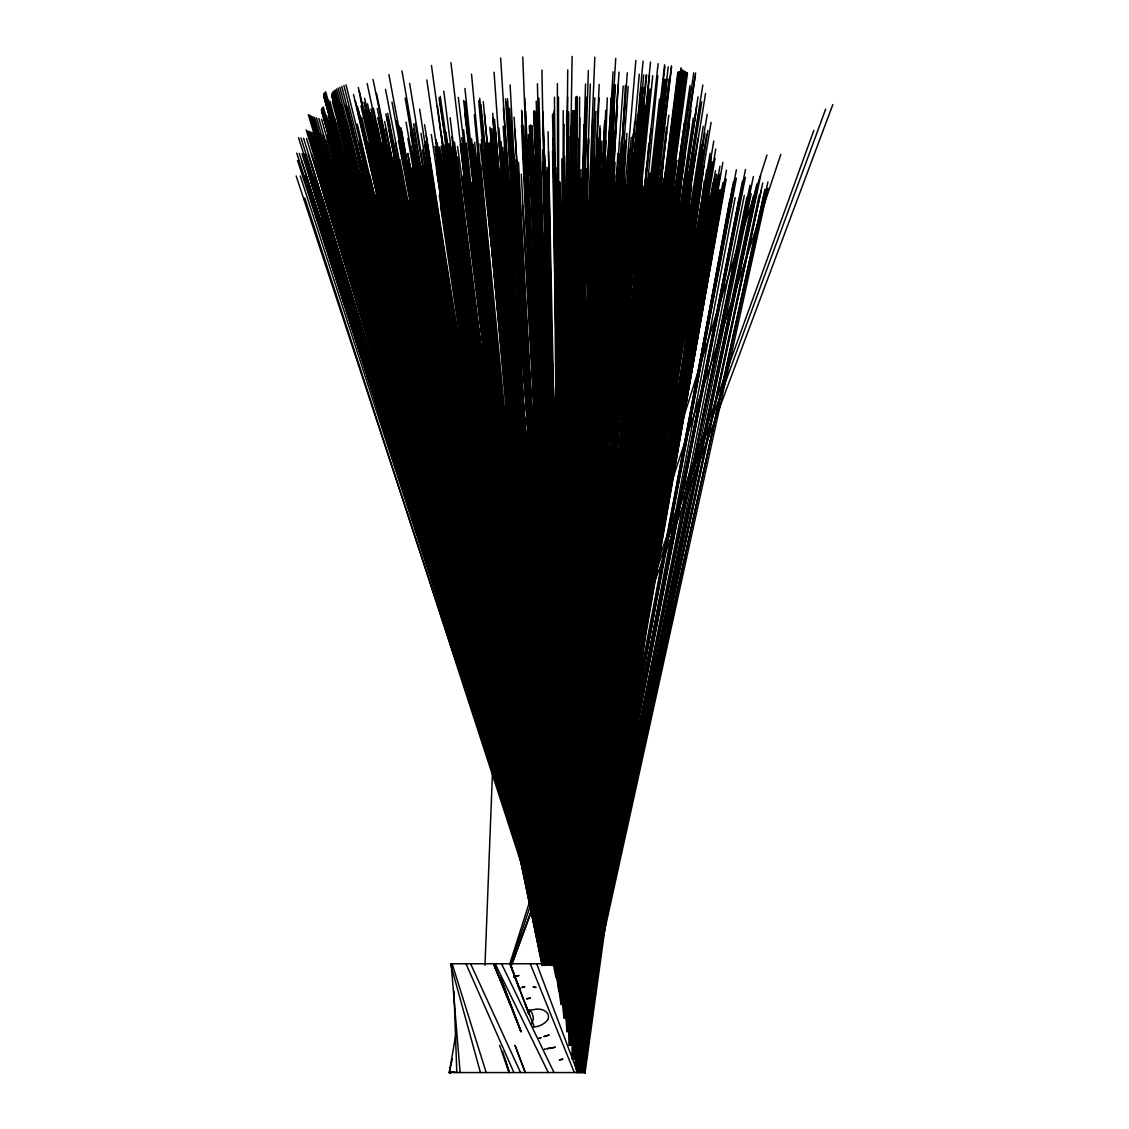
<?xml version="1.0" encoding="UTF-8"?>
<svg xmlns="http://www.w3.org/2000/svg" width="1129" height="1129" viewBox="0 0 1129 1129"><rect width="100%" height="100%" fill="white"/><g stroke="black" fill="none" stroke-linecap="round" stroke-linejoin="round"><path stroke-width="1.5" d="M568.564 113.239L564.853 964.505M570.526 977.361L570.625 126.349M561.339 964.829L563.216 110.727M562.002 964.349L564.105 124.331M568.452 1000.026L568.395 1031.751L567.294 991.248M568.452 992.984L569.835 169.83M572.008 181.755L570.582 1045.355L571.457 1011.894M575.621 97.136L573.73 1018.16L611.622 98.195M577.328 97.136L574.139 1018.16L611.001 98.11M568.508 111.7L563.879 965.027L595.929 111.418M576.397 168.221L570.964 1018.16L603.86 162.407M579.614 97.15L574.732 1018.16L607.275 97.87M561.042 965.323L567.605 97.165M561.72 964.843L567.238 110.755M568.536 1018.16L574.365 156.592M576.877 174.148L570.709 1031.751L601.672 168.771M572.629 141.958L565.954 964.067L529.021 146.544M572.883 963.771L579.869 117.684M559.024 964.547L567.732 69.984M586.106 97.193L575.861 1018.16L574.238 1013.136M568.804 981.665L578.937 148.449M570.258 1011.866L569.82 1045.355L569.326 1001.31M570.385 1001.296L581.11 178.156M571.98 1058.946L583.114 190.208M569.214 981.877L580.419 183.039M581.054 169.449L569.157 1031.751L556.032 174.176M583.086 181.36L571.345 1045.355L604.368 176.547M385.553 128.946L558.276 965.055L572.107 56.45M562.835 963.771L576.637 96.388M568.593 981.877L581.477 181.317M570.032 988.482L582.889 195.684M584.145 156.889L569.708 1004.556L554.776 162.195M584.751 162.364L569.341 1018.16L557.077 167.6M571.302 977.361L585.824 127.817M586.036 168.475L571.796 1018.16L613.047 162.421M586.699 174.134L571.5 1031.751L611.339 168.433M564.077 963.87L579.135 138.077M583.256 156.945L567.52 965.323L583.481 158.568M567.365 974.115L567.478 968.837M588.477 137.978L569.905 989.202L588.703 139.643M573.715 963.771L592.64 119.208M563.879 964.364L583.975 124.599M593.417 181.021L572.121 1045.355L614.656 175.828M589.832 192.607L569.891 988.524L565.135 199.777M591.54 169.11L569.933 1031.751L566.659 174.162M571.542 1008.38L593.261 177.324M595.11 189.362L572.756 1058.946L612.172 185.184M586.078 97.503L561.917 965.351L518.507 162.308M593.529 157.213L570.568 1004.556L642.838 88.062L570.893 1004.556L613.245 84.873M595.279 168.785L572.629 1018.16L622.234 162.407M596.253 174.12L572.29 1031.751L625.395 85.395M560.774 964.067L585.528 83.927M594.447 162.378L570.145 1018.16L566.829 167.911M559.829 964.561L588.378 70.435M590.312 84.068L561.212 964.081L306.171 129.906M600.134 129.172L572.093 977.361L600.445 130.865M569.679 964.787L596.959 171.749M569.101 982.399L569.284 977.121M597.34 173.386L569.708 964.773L457.57 146.516M574.548 963.771L604.834 120.662M603.408 180.654L572.897 1045.355L624.182 175.178M578.74 1041.954L581.491 963.771M562.496 965.366L594.856 97.814M567.125 965.21L597.763 152.203M569.637 988.948L569.962 980.127M570.554 964.265L599.541 186.892M569.764 987.776L570.427 970.178M600.515 174.939L570.639 964.9L617.888 170.606M605.525 174.12L573.095 1031.751L629.474 167.84M606.061 188.585L573.532 1058.946L623.617 174.064M484.99 965.182L514.923 194.23M558.403 965.055L594.814 57.156M565.107 964.039L598.991 137.837M569.891 988.242L603.705 162.901M570.625 988.722L604.805 152.697M561.776 964.095L599.16 84.421M562.948 965.38L599.047 97.969M565.093 964.533L600.035 125.813M566.589 965.295L600.84 152.98M566.631 964.025L601.884 140.97M569.905 988.722L604.707 150.976M570.681 989.202L605.85 140.786M612.116 98.251L573.476 1018.16L631.026 162.435M575.226 1065.508L613.739 197.335M612.934 180.315L573.673 1045.355L633.313 174.529M568.381 964.9L605.991 167.967M568.31 965.366L607.077 155.957M615.263 84.957L571.387 1004.556L643.093 87.78M572.869 977.361L613.555 130.414M572.953 1006.151L611.96 194.696M614.585 174.12L573.913 1031.751L638.068 167.572M563.766 964.589L604.608 122.299M563.639 965.055L605.751 110.247M571.81 999.123L614.007 132.149M572.431 1002.637L612.44 192.988M616.208 187.851L574.308 1058.946L632.917 182.94M618.057 85.056L572.121 1004.556L641.018 87.258M566.01 964.462L609.561 125.658M570.455 987.734L571.02 977.178M571.683 964.843L613.936 174.261M570.286 988.228L571.246 970.615M571.528 965.323L615.065 162.322M622.023 179.991L574.463 1045.355L641.935 173.922M624.478 196.164L575.889 1069.036L637.151 192.142M565.333 964.956L614.43 112.364M571.203 995.764L619.976 153.699M625.593 187.202L575.084 1058.946L641.949 181.952M560.421 964.547L613.061 71.748M570.837 964.364L616.66 182.602M571.359 990.966L621.218 141.817M562.157 964.067L614.995 85.409M569.27 965.337L617.888 153.304M615.757 58.383L559.038 965.041L635.867 60.387M570.808 995.298L623.194 163.564M572.869 990.966L625.565 145.189M573.673 977.361L626.948 133.349M562.228 965.041L617.521 106.084M570.752 992.25L624.45 151.653M630.786 179.68L575.254 1045.355L650.078 173.344M560.944 964.561L619.045 72.129M632.268 174.064L575.55 1031.751L654.665 166.979M634.173 195.091L576.467 1072.55L646.508 190.73M569.157 964.095L625.029 140.208M634.569 186.539L575.861 1058.946L650.191 181.049M562.665 964.081L623.194 86.016M564.345 965.38L625.156 99.691M573.828 963.968L629.403 196.996M639.24 179.384L576.058 1045.355L657.882 172.793M561.423 964.575L627.315 72.792M563.216 964.11L628.176 86.368M573.461 964.589L630.786 184.987M571.81 999.292L634.089 154.602M572.107 990.966L635.514 142.748M567.675 965.394L629.77 149.31M571.937 1002.75L572.474 995.736M574.859 964.124L632.875 198.436M643.036 185.904L576.637 1058.946L657.995 180.16M643.036 194.103L577.258 1072.55L654.806 189.432M567.294 964.18L631.252 137.272M571.895 997.923L572.713 987.395M574.463 964.561L634.286 186.44M574.463 977.361L639.212 134.506M569.778 965.041L634.173 152.344M565.996 964.18L633.2 133.631M571.81 994.861L572.798 982.555M574.238 964.985L638.464 174.233M571.796 997.076L573.8 972.464M574.379 965.436L639.748 164.128M647.439 179.088L576.848 1045.355L665.362 172.257M634.766 121.607L565.417 964.618L495.546 131.303M566.843 964.97L637.589 114.396M643.671 74.895L568.042 990.966L665.574 79.51M571.26 995.312L572.855 975.978M639.903 162.294L573.715 965.436L684.894 157.086M571.415 995.778L641.201 152.232M574.717 1031.751L646.423 167.29M578.556 1021.562L579.262 1013.066M579.685 1007.957L583.34 963.771M651.151 193.2L578.034 1072.55L662.3 188.247M524.251 1001.649L528.513 1013.546M646.084 75.036L568.635 990.966L666.703 79.284M572.163 964.533L637.998 179.215M651.038 185.325L577.427 1058.946L665.277 179.313M571.613 964.985L639.536 167.177M561.296 964.618L639.282 74.232M649.485 75.22L569.524 990.966L666.519 78.536M565.714 965.464L642.33 101.285M570.822 964.11L643.869 142.113M648.822 143.623L572.29 1002.806L576.354 967.779M655.512 178.749L577.653 1045.355L672.545 171.735M658.8 192.311L578.824 1072.55L669.06 187.16M559.702 965.069L643.078 61.093M564.161 964.646L642.853 117.134M572.29 1001.465L572.939 994.451M575.691 964.603L647.467 185.227M658.687 184.761L578.217 1058.946L672.108 178.523M563.413 965.083L644.701 105.124M657.784 75.826L571.246 990.966L568.395 980.776M571.754 1000.153L572.911 987.861M575.042 965.041L649.02 173.245M575.155 964.166L647.679 193.581M561.734 964.646L646.677 75.107M574.52 964.589L649.33 181.529M564.006 964.222L649.881 88.951M570.173 964.632L650.996 129.285M572.318 1002.383L575.24 972.591M575.931 965.577L654.368 164.636M663.217 178.481L578.471 1045.355L679.559 171.185M665.941 191.45L579.6 1072.55L675.354 186.102M571.768 1001.056L575.07 967.751M575.423 964.251L656.034 152.754M662.511 166.739L576.383 1031.751L574.28 110.727M666.025 184.196L579.008 1058.946L678.557 177.775M560.125 965.083L650.53 62.01M652.731 75.742L562.369 964.66L497.776 190.942M572.544 1001.945L574.153 986.167M576.298 965.112L657.022 174.219M573.038 1002.806L659.675 156.239M571.895 1000.619L574.068 979.577M575.522 965.549L658.701 162.294M573.631 990.966L661.453 144.427M672.616 190.66L580.391 1072.55L681.126 185.1M664.896 79.679L567.661 990.966L552.547 150.651M579.05 963.884L659.548 208.456M673.039 183.674L579.798 1058.946L684.682 177.041M571.062 965.21L658.263 159.711M577.836 964.392L660.352 195.613M658.122 63.704L559.603 965.112L454.775 194.033M664.91 66.583L565.192 977.361L680.589 72.919M566.716 963.884L661.142 104.136M570.328 963.856L660.183 147.659M575.254 963.912L662.85 157.862M575.296 1004.231L574.153 1014.745L578.683 988.651M579.699 963.954L662.243 208.992M568.804 965.605L659.985 143.962M573.673 964.773L661.495 174.713M574.04 1008.141L575.014 999.377M578.909 964.335L664.035 196.94M678.91 189.898L581.167 1072.55L686.446 184.168M519.58 989.018L520.568 988.27L519.552 989.484L510.11 963.771L524.152 1001.508M561.96 965.112L659.534 99.042M668.199 66.879L565.883 977.361L683.2 72.863M568 964.265L662.017 131.91M572.742 965.168L663.415 162.647M573.052 1004.147L576.227 976.119M577.611 963.856L667.874 165.074M679.912 183.11L580.588 1058.946L690.482 176.336M565.206 964.321L665.644 91.209M671.515 66.978L566.913 977.361L687.476 73.018M571.175 964.858L666.689 131.938M576.75 964.265L669.709 153.219M664.614 64.776L559.998 965.097L425.534 232.193M576.496 964.476L666.209 189.489M684.88 189.15L581.957 1072.55L691.414 183.265M668.156 177.394L575.55 964.858L542.767 111.461M573.278 1008.606L574.506 998.107M578.415 964.858L670.231 184.337M562.623 964.702L668.918 78.903M566.814 964.279L666.505 127.252M573.052 1002.002L574.096 993.252M672.094 172.356L577.441 965.239L703.903 165.85M572.897 1009.001L575.409 988.002M578.119 965.253L672.531 174.219M686.404 182.602L581.393 1058.946L696.071 175.602M668.82 115.243L565.671 964.745L696.748 105.957M572.685 1002.411L575.014 983.147M577.342 963.898L674.422 162.308M690.525 188.444L582.747 1072.55L696.028 182.418M671.529 65.792L560.676 965.112L681.958 69.236M570.131 965.337L673.604 119.378M680.97 67.825L568.945 977.361L345.996 84.788M686.234 170.705L579.276 1045.355L576.03 982.047M510.689 142.494L564.754 977.361L677.809 72.284M576.623 964.039L676.963 160.657M579.84 964.166L674.239 203.7M564.754 977.361L678.36 72.609M678.769 71.847L565.192 977.361L680.18 72.679M679.319 72.185L565.192 977.361L679.898 72.524M680.801 71.494L565.883 977.361L682.565 72.51M578.852 964.519L676.257 191.577M573.264 1009.425L577.709 974.482M579.036 963.997L680.321 165.497M574.125 1013.489L575.226 1004.739M580.278 964.519L676.934 195.105M695.958 187.696L583.524 1072.55L700.347 181.586M681.281 71.79L565.883 977.361L681.888 72.129M683.059 70.52L566.913 977.361L686.742 72.637M683.355 70.732L566.913 977.361L686.009 72.256M572.855 1004.556L577.131 971.363M578.034 964.378L682.339 153.657M573.631 1008.62L574.52 1001.635M678.91 183.067L579.205 964.9L711.072 157.312M565.46 964.392L678.783 94.61M683.751 71L566.913 977.361L685.331 71.903M684.202 71.268L566.913 977.361L684.738 71.579M575.522 964.533L682.353 147.927M701.053 187.033L584.314 1072.55L704.383 180.739M564.415 964.759L678.204 108.864M581.872 964.208L683.017 204.123M563.667 964.787L682.96 81.824M570.455 965.45L684.428 122.652M703.028 142.776L574.859 965.196L682.537 169.209M573.913 1009.058L576.721 988.087M579.77 965.394L686.107 174.219M575.155 1018.358L575.861 1013.122M582.014 967.666L685.049 205.534M701.335 174.939L582.183 1058.946L575.776 995.778M563.089 965.14L681.112 96.925M572.262 965.394L683.017 153.361M572.897 1007.675L576.002 984.968M578.852 964.011L688.196 162.322M574.153 1012.149L575.818 999.913M580.588 964.956L687.124 183.674M577.907 964.674L685.557 184.225M573.32 1009.072L575.254 995.115M579.36 965.464L689.226 171.693M575.592 1021.928L577.766 1006.221M580.913 983.528L688.761 206.72M708.151 179.977L585.09 1072.55L449.271 1072.55L455.721 1035.152M695.605 73.046L568.945 977.361L534.553 122.765M576.651 965.013L687.871 172.074M574.068 1009.425L578.471 977.996M580.419 964.025L691.992 165.878M569.933 964.039L686.686 136.524M578.288 971.377L573.574 1004.556L572.008 999.504M579.276 964.392L694.194 154.066M581.012 964.448L689.325 199.043M563.47 964.787L689.988 85.479M568.508 964.476L689.48 124.472M569.355 964.039L690.962 110.332M576.213 964.702L692.726 151.371M579.784 964.773L691.625 186.864M690.652 87.879L561.466 965.154L693.756 72.806M567.266 964.491L693.319 117.938M569.087 964.152L695.732 113.958M574.83 965.168L697.948 138.839M574.111 1014.322L577.723 989.921M581.336 965.521L698.484 174.205M576.58 1008.352L575.282 1017.074L575.861 1020.545L575.141 1017.088M581.999 971.702L697.101 193.426M561.014 965.168L695.041 76.391M573.476 1009.439L576.877 986.788M580.278 964.124L700.756 162.308M574.336 1013.997L575.381 1007.026M581.661 965.224L699.359 181.374M581.999 973.198L697.807 201.047M580.278 964.476L701.01 166.146M575.042 1013.997L576.891 1001.804M581.901 968.71L701.01 183.124M576.27 1021.985L577.596 1013.263M579.727 999.32L701.01 204.194M574.068 1010.85L575.945 998.657M581.04 965.549L703.325 171.156M564.161 964.815L698.061 96.882M566.8 964.491L700.121 105.477M567.534 964.476L701.744 101.836M575.903 965.21L700.615 162.068M578.881 964.942L701.151 178.057M575.296 1018.922L576.369 1011.951M580.955 982.357L703.325 192.071M572.967 965.563L701.617 145.091M570.216 964.166L703.226 126.42M574.605 963.926L703.55 149.903M580.574 964.716L706.74 169.844M582.112 964.589L703.819 193.186M562.524 965.182L702.845 85.028M571.613 964.251L704.891 132.968M706.486 180.95L580.616 965.069L719.921 166.273M574.971 1014.364L578.881 990.006M581.11 976.091L709.76 174.191M565.135 964.872L705.54 93.524M572.939 963.94L706.641 134.577M573.532 963.898L707.911 130.442M568.536 964.575L707.191 114.354M573.984 1011.203L577.949 986.845M581.633 964.237L712.216 162.322M580.856 983.839L709.322 195.896M576.016 1020.658L577.738 1010.215M579.727 998.036L711.707 192.17M571.26 964.237L711.115 122.398M576.072 965.366L710.085 153.276M578.697 965.027L711.637 161.405M575.24 1019.261L578.104 1001.875M580.969 984.474L713.02 182.644M579.346 965.055L711.764 170.394M574.435 1014.364L577.046 998.699M581.999 969.134L715.518 170.677M575.197 1015.818L576.072 1010.61M580.983 981.073L714.191 180.118M574.661 964.039L713.796 141.04M582.014 968.315L713.472 186.581M577.032 965.45L715.715 149.042M577.667 965.493L715.08 158.116M582.282 964.942L716.308 178.678M576.947 1027.362L717.903 201.837M580.983 965.097L716.548 174.275M582.084 970.079L718.679 174.685M575.226 1017.864L580.01 990.091M580.602 986.619L720.246 174.176M580.8 976.5L722.885 162.322M580.772 985.815L718.975 189.601M576.369 1020.785L576.975 1017.314M579.685 1001.691L720.5 189.686M577.131 1027.39L721.643 200.623M575.861 1021.039L578.937 1003.667M579.854 998.459L723.788 182.178M576.213 1025.979L578.655 1012.092M579.883 1005.149L723.506 191.126M580.772 984.079L722.941 182.686M575.296 1014.421L577.469 1002.284M580.885 983.218L726.483 170.225M575.296 1021.053L577.159 1010.638M579.657 996.752L726.187 179.074M729.786 200.073L577.512 1030.918L578.133 1034.446L744.279 195.486M576.411 1022.86L733.511 181.755M576.199 1027.785L577.483 1020.856M579.741 1008.733L732.608 187.922M576.848 1027.799L733.497 190.208M575.141 1019.642L578.429 1002.326M579.741 995.411L736.376 169.83M576.185 1021.124L577.836 1012.473M579.798 1002.086L736.376 178.156M577.399 1032.71L735.148 197.674M577.85 1034.474L739.128 198.605M576.227 1028.082L742.43 181.36M577.117 1027.856L577.794 1024.398M578.471 1020.941L742.134 186.454M577.399 1029.563L742.317 189.362M575.564 1021.392L579.008 1004.104M579.699 1000.647L745.493 169.449M576.354 1024.61L578.415 1014.223M579.798 1007.308L745.38 177.309M578.725 1034.573L746.848 197.335M577.625 1029.592L750.037 185.184M577.526 1033.049L750.15 188.585M578.528 1036.295L751.152 193.694M578.485 1039.767L753.466 196.164M576.411 1028.11L753.396 176.547M577.328 1034.785L756.839 184.013M578.584 1039.753L756.642 192.142M577.935 1034.799L757.206 187.851M454.479 1071.929L449.271 1072.55L454.521 1071.943L449.271 1072.55L454.465 1071.943L449.271 1072.55L452.277 1058.946M578.867 1041.517L759.196 195.105M578.895 1041.545L761.144 190.716M577.159 1028.138L760.621 175.828M578.048 1034.856L762.738 182.94M764.869 189.432L579.558 1041.559L764.22 194.103M579.798 1043.309L767.974 188.247M578.74 1034.884L767.946 181.952M582.042 970.573L583.919 963.771L450.556 963.771L480.432 1072.55M509.8 963.912L766.972 155.012M510.901 964.025L780.831 154.419M511.635 965.097L813.854 130.371M825.666 109.118L511.931 963.771L832.807 104.588M547.819 1019.558C550.938 1012.967 542.964 1008.493 537.235 1009.157M547.748 1019.727C544.714 1024.116 538.618 1026.868 533.424 1027.023M531.688 1023.989L533.198 1019.727A8.27 5.617 -90 0 0 533.213 1016.58L531.688 1012.332L529.134 1009.947M530.108 1010.314L528.414 1013.249M530.193 1010.257L536.374 1009.128M533.382 1026.684L534.073 1026.233L524.745 1002.637L529.572 1014.886M550.839 1048.164L555.341 1047.176L550.811 1048.065M449.271 1072.55L454.493 1071.971M528.838 1013.969L529.43 1014.534L524.604 1002.072M495.179 963.771L548.285 1072.55M501.544 963.771L554.029 1072.55M470.595 963.771L520.554 1072.55M465.995 963.771L513.921 1072.55M510.618 1004.556L505.453 990.966L521.076 1031.751L493.599 963.771L504.988 990.966M499.385 977.361L493.613 963.771L510.421 1004.556L504.945 990.966M530.263 963.771L574.336 1072.55M525.422 1072.55L515.007 1045.355L525.154 1072.55M519.707 989.3L524.519 1001.875M511.197 1006.066L521.076 1031.751L500.415 977.361L505.496 990.966L503.266 984.925M536.698 963.771L577.653 1072.55M499.597 1045.355L509.038 1072.55M296.193 176.025L556.103 964.773L398.495 140.744M576.51 1026.727L578.175 1031.751L576.213 980.72M304.788 198.012L554.325 964.97M578.838 1040.331L580.475 1045.355L575.945 994.494M296.729 153.135L558.559 964.519M297.52 160.459L558.022 964.547M300.286 175.997L555.863 964.632L494.474 126.801M504.917 1058.946L509.306 1072.55L502.603 1051.395M299.241 153.389L558.22 964.42M305.592 182.376L556.103 964.618M301.556 160.459L557.768 964.448M304.647 176.025L555.68 964.646L489.93 127.168M310.306 197.674L554.226 964.787M298.522 137.682L560.379 964.237M301.951 153.699L557.895 964.335L443.895 144.554M300.977 137.964L560.069 964.18M304.943 153.967L557.613 964.364L388.588 237.203M305.846 160.516L557.543 964.349M311.054 182.079L555.976 964.448L386.104 232.884M309.247 175.997L555.482 964.505L385.638 194.019M452.15 963.771L486.176 1072.55M303.616 138.288L559.786 964.194M316.162 197.377L554.156 964.589M321.582 218.631L553.464 964.646L405.156 98.054M580.687 1052.214L582.79 1058.946L575.846 1008.352M306.538 138.585L559.476 964.124L557.387 83.532M310.39 160.516L557.317 964.237L394.67 216.415M308.189 154.25L557.303 964.265M321.836 202.98L555.073 964.491M316.854 181.825L555.877 964.307L396.731 193.553M314.144 175.983L555.285 964.378M308.09 130.95L560.478 964.081M309.727 138.881L559.165 964.067M311.731 154.532L557.006 964.18L408.881 177.719M309.374 131.458L560.097 964.025M315.231 160.53L557.105 964.138L404.111 196.248M322.231 197.053L554.099 964.406M328.313 217.996L553.535 964.392M308.358 114.608L562.821 963.94M310.912 131.994L559.744 964.053L504.254 196.347M319.366 175.969L555.129 964.237L490.438 140.772M310.136 115.68L562.186 963.926M309.191 115.116L562.524 963.968M313.199 139.192L558.869 963.997M315.626 154.842L556.724 964.095M322.866 181.515L555.778 964.138L394.035 212.421M328.525 202.373L555.087 964.265M311.364 116.216L561.861 963.94M312.705 132.559L559.377 963.997M312.832 116.767L561.522 963.912L553.252 137.964M314.779 133.123L559.01 963.954M320.368 160.544L556.907 964.025M328.581 196.7L554.085 964.208M317.009 139.516L558.573 963.926L406.482 234.761M319.888 155.167L556.47 964.011L504.734 139.742M324.94 175.955L554.974 964.11M335.426 217.389L553.704 964.321L413.454 150.778M314.539 117.331L561.663 965.563M317.178 133.744L558.672 963.983L537.418 83.8M316.543 117.924L560.831 963.898M329.16 181.204L555.708 963.983L436.288 154.363M335.581 201.795L555.143 964.053L344.472 222.046M344.768 237.683L553.887 964.166M583.143 1065.776L585.09 1072.55L575.762 1009.735M319.959 134.393L558.319 963.926L321.186 139.869M325.886 160.544L556.724 963.926M324.587 155.52L556.216 963.926M318.872 118.545L560.958 965.549M330.938 175.941L554.861 963.968M335.285 196.361L554.085 964.011M321.567 119.208L560.591 965.521L324.376 113.958M323.176 135.043L558.446 965.577L440.183 176.505M342.708 216.726L553.845 964.053M322.612 107.608L563.766 965.535M321.977 108.342L563.399 965.507M321.624 109.047L563.046 965.521M321.469 109.781L562.665 965.493M321.511 110.543L562.298 965.521L510.407 160.135M321.793 111.334L561.903 965.493M325.815 140.222L558.022 963.884M335.793 180.88L556.131 965.521L335.553 156.225M323.275 106.959L564.105 965.507L323.656 94.709M323.148 113.055L561.113 965.493L332.476 102.16M322.315 112.166L561.522 965.521M331.799 160.558L557.02 965.521M329.753 155.844L556.47 965.535M324.7 119.872L560.224 965.493L492.865 165.497M326.916 135.748L558.107 965.535L330.896 140.575M342.807 201.174L555.68 965.521L478.71 100.791M352.488 236.751L554.621 965.521L342.341 195.994M324.291 93.255L564.853 965.464M323.882 93.975L564.542 965.478M323.628 95.471L563.893 965.464L335.2 89.925M323.84 96.275L563.54 965.478L333.958 90.913M326.013 114.946L560.309 965.493L340.789 104.884M337.43 175.955L555.256 965.535M325.716 91.844L565.417 965.464L341.777 86.397M567.294 972.267L568.691 977.361L567.393 972.238M324.997 92.507L565.149 965.478M324.291 97.122L563.188 965.464L332.928 91.971M328.341 120.591L559.871 965.464L347.478 106.648M352.149 221.157L555.793 965.493M326.196 98.915L562.425 965.464M328.158 116.019L559.899 965.478L345.643 105.434M331.305 136.524L557.782 965.493M338.22 160.586L556.865 965.408M350.272 216.062L554.466 965.493M327.735 99.916L562.03 965.464L331.785 95.542M329.781 100.975L561.621 965.45L512.467 158.441M332.618 121.367L559.504 965.436L477.877 158.921M330.966 117.19L559.476 965.408L476.763 160.572M336.597 140.97L557.938 965.38M350.315 200.539L555.764 965.295M336.498 137.371L557.458 965.38L468.352 169.167M344.387 175.926L555.186 965.394M331.813 94.257L562.51 965.436M334.65 118.46L559.081 965.408M342.087 156.635L556.089 965.38L359.29 91.393M349.849 195.642L554.664 965.323L358.189 215.385M332.251 93.058L562.919 965.436M332.251 96.953L561.663 965.45L504.494 165.878M345.079 160.572L556.738 965.309M360.207 220.268L556.004 965.196L349.538 157.086M337.698 122.214L559.151 965.408M350.23 180.217L556.103 965.337M336.597 88.979L564.401 965.436M335.482 100.312L560.76 965.422L336.033 103.431M339.561 119.928L558.714 965.394M342.708 138.274L557.698 965.323L355.339 100.721M338.192 88.09L564.74 965.422M358.175 199.889L555.92 965.239L501.869 153.558M352.05 175.912L555.143 965.14L358.994 112.971M339.914 87.229L565.064 965.408M339.053 102.485L560.309 965.408M371.427 239.546L556.823 965.013L398.72 125.587M357.879 195.275L554.776 965.126M567.111 972.238L567.986 975.654M343.78 123.132L558.799 965.337L440.818 193.496M368.802 234.86L555.285 965.069M343.922 85.55L566.532 968.823M352.657 160.586L556.639 965.196L361.012 160.6M346.434 121.706L558.361 965.351L524.759 97.828M350.371 141.845L557.486 965.267M368.379 219.336L556.244 964.9L492.738 113.281M366.445 214.679L554.889 964.956L366.346 194.865M350.427 139.319L556.964 965.239M366.389 199.212L556.061 965.013M360.504 175.912L555.186 964.999M351.345 124.176L558.488 965.323L387.656 113.267M379.796 238.374L557.176 964.632L494.065 72.214M377.284 233.886L555.637 964.716M358.147 157.552L555.891 965.126L384.636 121.495M358.839 142.325L557.289 965.14L369 142.875M376.818 218.391L556.555 964.801L380.925 160.614M366.558 179.483L556.174 965.013M375.167 213.96L555.172 964.688L375.59 194.456M357.23 124.091L558.093 965.267M360.504 140.575L556.837 965.14M375.04 198.521L556.23 964.787L375.717 179.088M358.034 109.019L559.448 965.351L415.853 233.491M361.238 125.432L558.192 965.196M369.973 175.912L555.313 964.872M353.476 94.413L557.02 965.366L367.504 103.854M370.368 160.614L556.541 964.886M368.463 158.102L555.905 964.942M360.97 105.872L558.234 965.337L524.152 152.33M385.596 217.417L556.851 964.491M357.427 106.281L554.607 965.196L442.145 181.755M384.41 213.212L555.524 964.406M366.121 111.531L559.561 965.337L463.271 175.644M358.302 87.497L556.583 965.337L360.349 98.011M362.578 125.065L552.801 965.055M384.199 197.801L556.47 964.547L385.666 178.678M361.689 117.331L552.293 965.013L373.417 108.243M369 110.346L558.968 965.323M366.586 118.87L555.905 965.168M364.145 110.063L554.268 965.154M365.302 136.313L550.458 964.872M397.408 235.989L558.036 964.11M375.336 142.268L556.879 964.97M380.671 175.898L555.496 964.603M367.856 146.572L548.115 964.589M370.947 108.934L558.361 965.309M395.249 231.854L556.484 964.011M364.625 98.294L554.367 965.168M370.749 131.289L553.647 964.942M363.933 102.4L553.859 965.14L376.564 93.425M367.165 121.283L551.996 964.956L445.955 132.008M375.816 127.111L558.022 965.154L428.004 209.811M368.11 116.061L552.9 963.771M367.207 127.45L550.133 964.745M381.503 158.766L556.075 964.773M371.78 116.231L554.946 965.14L474.307 114.89M374.419 143.496L551.46 964.787M370.199 131.5L549.767 964.787M561.847 963.771L585.09 1072.55L575.621 1009.876M381.856 143.538L557.161 964.956M376.705 123.597L556.78 965.097L450.951 62.688M367.151 83.49L555.849 965.309L388.912 74.655M375.844 154.871L549.16 964.575M375.491 165.271L546.704 964.406M372.09 155.153L545.999 964.42M374.56 173.951L544.136 964.251M393.767 197.039L556.738 964.321M375.604 128.41L552.787 964.886M370.002 112.477L551.771 964.956M377.269 108.525L557.853 965.295M377.255 139.77L550.557 964.66M377.312 150.115L548.214 964.462M375.237 140.024L547.72 964.491M377.114 158.737L545.801 964.279M378.483 180.203L542.386 965.535M404.845 230.782L557.049 963.884M373.036 79.496L556.329 965.281L401.98 70.958M377.735 117.684L553.619 963.771M376.522 136.002L548.369 964.448M383.112 192.113L543.331 965.521M404.224 215.385L557.613 964.067M393.231 175.898L555.849 964.462L473.898 193.299M384.058 136.595L554.791 964.872M385.822 113.817L559.18 965.281M393.329 160.628L556.766 964.674M396.66 178.227L556.668 964.378M382.533 183.067L542.103 965.464M388.517 127.633L557.74 965.069M404.478 211.603L556.428 964.039M380.219 120.986L550.035 964.575M385.017 176.858L544.517 964.011M382.505 164.862L543.91 964.025M388.997 149.042L552.843 964.589M389.378 183.237L546.097 963.954M383.606 161.503L545.011 965.577M387.275 119.208L554.353 963.771M389.646 133.928L553.887 964.829M392.821 161.249L550.896 964.265M392.821 172.709L548.722 964.138M390.634 168.052L547.382 964.025M414.936 229.695L557.952 965.239M399.892 159.641L556.555 964.505L503.209 126.194M410.773 168.179L564.415 965.351M385.511 89.332L554.537 964.999L409.615 83.377M393.555 146.107L551.982 964.519M393.739 157.552L549.851 964.251M388.39 146.276L546.507 964.095M412.508 167.868L564.655 965.309L412.071 167.953M414.244 214.312L558.389 965.493L427.439 194.498M399.991 144.427L557.359 964.759M409.093 193.031L556.343 963.926M387.84 116.837L550.952 964.533M413.906 167.6L564.853 965.267L414.301 167.529M412.861 167.798L564.726 965.295M397.634 194.23L544.291 965.14M577.342 1031.017L578.02 1034.474M415.712 210.742L557.331 965.478L505.566 98.773M396.589 120.662L555.115 963.771M416.686 167.078L565.192 965.21M415.895 167.219L565.079 965.224M391.989 101.991L552.448 964.716M395.644 171.58L543.529 965.126M418.563 166.725L565.389 965.168L514.09 117.19M576.227 1024.059L576.933 1027.503M578.768 1037.904L585.147 1072.55L575.846 1011.626M418.379 166.753L565.347 965.182L464.781 113.323M415.246 195.402L557.811 965.563M408.627 160.643L557.091 964.462M399.483 130.865L555.849 977.361L401.204 129.172M395.348 142.635L547.664 963.912M420.044 166.457L565.573 965.14M421.554 166.175L565.756 965.097L492.724 117.571M576.397 1024.031L585.161 1072.55L576.044 1015.154M425.393 228.538L558.601 965.097M407.668 153.586L554.537 964.448M408.091 200.313L546.789 965.041M422.938 165.921L565.925 965.069M576.482 1024.017L585.161 1072.55L566.631 963.771L439.068 97.814M410.928 145.641L557.839 964.646M424.208 165.695L566.081 965.041M575.324 1017.06L585.161 1072.55L575.084 1015.324M424.631 213.183L558.897 965.366M405.988 122.059L555.891 963.771M407.851 138.415L555.228 964.632M400.795 127.549L549.329 964.067M408.783 185.114L547.763 965.323M425.266 165.511L566.208 965.027M410.857 130.442L558.375 964.942L521.838 111.573M404.563 167.995L544.968 964.9M413.821 144.202L557.331 964.66M413.242 165.935L553.012 964.081M414.95 189.587L549.625 965.253M413.75 129.016L557.825 964.9M423.361 192.438L557.345 965.45M410.406 132.149L556.569 977.361L412 130.414M423.008 177.168L557.486 964.011L510.096 84.873M416.799 178.072L551.714 965.408M415.345 174.416L550.387 965.394M407.908 153.459L546.718 965.097M435.625 230.838L560.478 964.731M417.038 162.901L552.109 963.983M415.359 123.4L556.682 963.771M434.213 213.734L559.236 965.041M435.766 211.998L559.448 965.041M430.05 175.912L557.43 963.912M413.623 123.936L550.726 963.926M425.986 157.016L556.244 964.222M421.046 133.349L557.317 977.361M440.564 162.999L568.028 964.731M424.589 124.712L557.5 963.771M429.697 160.671L557.754 964.237L477.426 153.219M425.831 141.817L556.611 964.561M424.758 145.189L559.532 990.966L448.876 143.609M419.579 164.425L546.281 964.688M446.167 229.455L561.141 964.547M439.294 195.176L558.756 965.21M419.621 109.061L552.123 964.166M422.359 149.818L548.525 964.9M447.211 162.068L568.776 964.618L446.011 162.209M438.631 178.17L558.333 965.563M446.251 212.45L559.928 964.9L500.768 169.181M431.334 134.506L558.079 977.361M436.528 169.562L555.651 965.563M449.624 161.729L569.002 964.364M447.648 210.756L560.111 964.9M435.977 139.573L560.464 977.361L461.705 137.696M434.919 146.318L560.28 990.966L460.293 144.427M426.155 135.409L550.021 965.168M439.647 99.521L567.337 963.771M449.737 147.701L568.593 964.858M573.659 999.715L582.268 1058.946L575.945 997.542M440.225 96.346L566.264 963.771L463.61 100.495M439.618 147.744L558.474 964.42L441.171 146.093M426.833 79.933L555.355 964.787M440.493 205.436L551.277 964.378M450.937 147.504L568.833 964.843M573.857 999.701L582.395 1058.946L576.115 999.306M437.064 142.748L558.799 990.966M440.366 190.279L551.629 964.759M452.475 147.264L569.129 964.815M574.605 1003.173L582.564 1058.946L576.086 1001.211M457.005 227.987L561.847 964.364M442.356 146.177L557.966 964.434M440.677 154.602L561.014 1004.556M441.876 166.584L554.819 965.478M442.808 180.203L553.408 965.112M445.235 140.815L561.282 977.361L471.569 138.698M441.622 135.607L558.855 977.361M431.447 65.468L556.202 965.14M444.473 178.636L553.591 965.14M436.556 160.981L548.468 964.279M445.108 147.391L561.042 990.966L471.174 145.232M459.32 211.081L560.704 964.547M437.403 105.787L553.492 963.968M438.927 146.897L549.823 964.603M460.576 209.415L560.859 964.561M456.116 192.367L559.716 964.956L489.774 153.657M443.203 159.965L548.906 964.152M454.437 142.028L562.129 977.361L481.391 139.686M451.769 136.665L559.645 977.361M452.362 155.449L561.734 1004.556L558.262 969.458M468.563 226.463L562.651 964.166L489.52 207.919M455.128 148.421L561.819 990.966L481.984 145.966M456.088 158.568L557.444 963.997M443.782 91.153L554.522 964.321M458.289 97.433L565.897 963.771L483.254 101.638M462.001 177.295L559.49 965.351M457.471 156.945L557.528 963.898M450.499 158.893L549.611 964.025M450.118 117.741L553.111 965.224M465.049 101.455L566.617 963.771M463.92 143.2L562.99 977.361L491.101 140.645M473.517 209.585L561.621 964.378L474.617 207.934M464.95 149.423L562.609 990.966L492.554 146.685M463.652 156.254L562.482 1004.556L559.631 971.222M466.969 205.168L553.845 963.912M473.291 192.692L560.661 964.815L554.198 110.755M467.081 170.761L557.303 965.253M480.037 143.82L571.98 964.462M479.275 211.25L563.554 964.378M474.42 191.041L560.788 964.829M460.942 143.736L552.25 964.448M462.805 157.199L551.432 964.039M473.15 144.371L563.865 977.361L501.05 141.562M471.851 182.813L556.668 964.716L473.079 181.247M472.684 194.823L555.68 964.307L464.936 88.485M463.582 129.736L553.252 964.815M485.964 143.2L572.431 964.222L487.841 143.03M474.702 150.397L563.413 990.966L502.828 147.391M475.45 160.558L560.111 965.549M474.406 157.016L563.244 1004.556L560.944 972.93M466.531 143.087L552.589 964.392M489.153 142.903L572.558 964.194M480.869 104.588L568.099 963.771L509.56 108.215M470.807 156.282L552.208 963.926M479.684 98.237L565.163 963.771L506.667 101.666M480.658 165.074L558.799 965.493M559.829 976.035L563.95 1018.16M491.835 128.748L571.909 964.575M574.096 987.409L579.643 1045.355L576.369 985.575M490.522 128.875L571.599 964.589M573.631 985.659L579.431 1045.355L576.185 983.811M489.026 192.692L562.778 964.646M474.66 142.226L553.323 964.293M493.486 128.565L572.347 964.716M574.661 989.258L579.953 1045.355L576.397 987.353M484.44 113.719L564.881 965.083L538.519 116.358M492.498 209.514L564.373 964.18M484.397 151.342L564.246 990.966L513.003 148.068M471.513 74.119L556.272 964.674M485.103 157.735L564.006 1004.556L562.101 972.888M477.793 155.562L552.942 965.591M498.849 128.057L573.292 964.674M490.536 157.27L559.744 965.45M494.488 119.321L566.744 968.597M493.81 129.581L564.683 964.646L539.013 128.396M493.994 152.274L565.079 990.966L522.995 148.732M561.141 976.049L564.683 1018.16L562.877 984.7M497.254 175.729L562.214 964.956L513.102 173.668M451.134 963.771L460.124 1072.55M495.546 158.413L564.782 1004.556L563.343 974.652M506.766 207.609L565.319 964.166M503.336 107.82L568.875 963.771L534.031 110.769M501.205 184.352L560.026 964.519M503.816 153.163L565.925 990.966L532.86 149.395M507.838 190.745L564.19 963.983M501.544 154.066L560.309 964.152M502.32 193.384L558.911 963.954M505.707 159.09L565.573 1004.556L534.37 155.209M562.552 977.742L565.431 1018.16L564.161 986.464M503.816 181.233L559.659 964.561M499.06 140.123L555.948 964.081M510.379 120.239L568.127 975.611L543.12 122.962M507.542 98.689L564.401 963.771M507.556 113.747L564.486 965.055M511.042 175.39L562.623 964.942M513.328 154.066L566.786 990.966L542.88 150.002M500.655 58.115L557.147 965.055M523.546 126.194L574.986 964.505M512.707 154.475L561.565 964.081M514.895 129.214L564.627 964.589M515.741 159.754L566.377 1004.556L544.672 155.562M515.53 166.273L563.159 967.116M563.794 977.672L566.193 1018.16L565.333 986.464M522.685 205.492L566.631 967.454M521.598 110.303L569.651 963.771L553.535 112.731M529.275 125.841L575.211 964.476M530.955 125.756L575.169 964.476L532.154 125.686M521.288 174.205L563.329 964.843M564.641 989.498L566.885 1031.751L566.024 998.304M525.62 160.389L567.195 1004.556L554.762 155.915M526.072 132.883L565.657 964.533M526.749 144.837L565.177 964.039M526.41 166.612L566.97 1018.16L566.504 988.228M526.326 185.184L563.032 964.434M523.715 154.842L563.004 967.624M535.033 111.785L573.857 964.914M574.181 971.956L576.891 1031.751L576.58 970.121M533.565 111.856L573.461 964.914M573.701 970.192L576.58 1031.751L576.354 968.357M528.386 134.591L566.603 968.061M525.549 169.999L562.454 964.928M536.938 111.7L574.407 964.914M574.873 975.456L577.342 1031.751L576.693 973.65M521.542 125.206L558.347 964.42M533.184 203.403L566.433 967.412M532.267 188.233L565.587 964.392M530.884 162.322L563.3 965.323M535.358 161.01L568.014 1004.556L564.669 156.254M533.523 174.191L565.53 978.928M565.954 989.498L567.633 1031.751L567.28 1000.04M537.729 112.434L570.441 963.771M534.878 196.855L563.794 963.94M534.031 181.741L563.103 964.279M525.761 111.404L558.615 964.886M522.769 57.014L557.43 965.041M536.924 166.951L567.746 1018.16L564.429 162.35M534.765 193.878L563.188 965.577M453.929 990.966L456.808 1072.55M541.313 203.008L568.226 974.412M530.531 124.853L559.095 964.392M536.219 101.158L564.175 965.041M532.055 138.43L559.25 963.912M538.928 98.209L563.625 963.771M534.85 111.108L559.307 964.858M545.236 161.588L568.861 1004.556M545.138 174.176L567.195 987.734M542.64 162.322L565.135 979.422M544.855 170.677L565.403 973.65M547.113 167.275L569.058 1045.355M547.593 187.315L566.448 967.835M546.507 172.102L565.389 964.815M552.504 114.325L571.246 963.771M548.059 131.698L565.643 964.547M548.087 170.366L564.853 964.815M553.817 124.698L569.764 977.361M541.934 70.097L558.375 964.547M553.662 162.35L566.448 984.7M548.553 151.639L561.198 965.14M567.125 110.797L576.609 964.843M560.182 182.178L569.284 997.796M557.853 170.225L567.097 984.192M560.351 196.827L567.365 974.327M559.165 181.713L566.123 964.279M572.093 110.741L576.552 964.843M566.575 116.061L572.064 963.771M561.833 158.921L566.913 968.851M554.452 97.15L560.083 965.323M573.363 110.741L576.34 964.843M565.177 193.426L567.153 967.285M558.488 97.136L560.421 965.323M568.748 136.651L569.115 982.159M513.85 977.164L514.697 976.627L513.85 977.164M540.833 1037.678L538.928 1038.257L540.833 1037.678M548.934 1035.081L544.009 1036.535L548.934 1035.081M523.037 987.226L521.866 987.423L524.844 986.831L523.037 987.226M526.721 998.77L530.249 998.121L526.721 998.77M544.503 1049.307L545.222 1049.307L544.503 1049.307M549.752 1048.22L547.071 1048.686L549.752 1048.22M515.897 976.02L518.775 975.597L515.897 976.02M562.171 1059.284L559.335 1059.863L562.962 1059.284L562.171 1059.284M533.311 986.859L535.795 987.452L533.311 986.859M519.636 989.173L510.054 963.771L519.665 989.173M570.413 989.272L569.397 985.899L570.441 989.272M579.163 1041.418L578.598 1037.932L579.191 1041.418M585.118 1072.55L577.568 1030.975L585.132 1072.55"/></g></svg>
